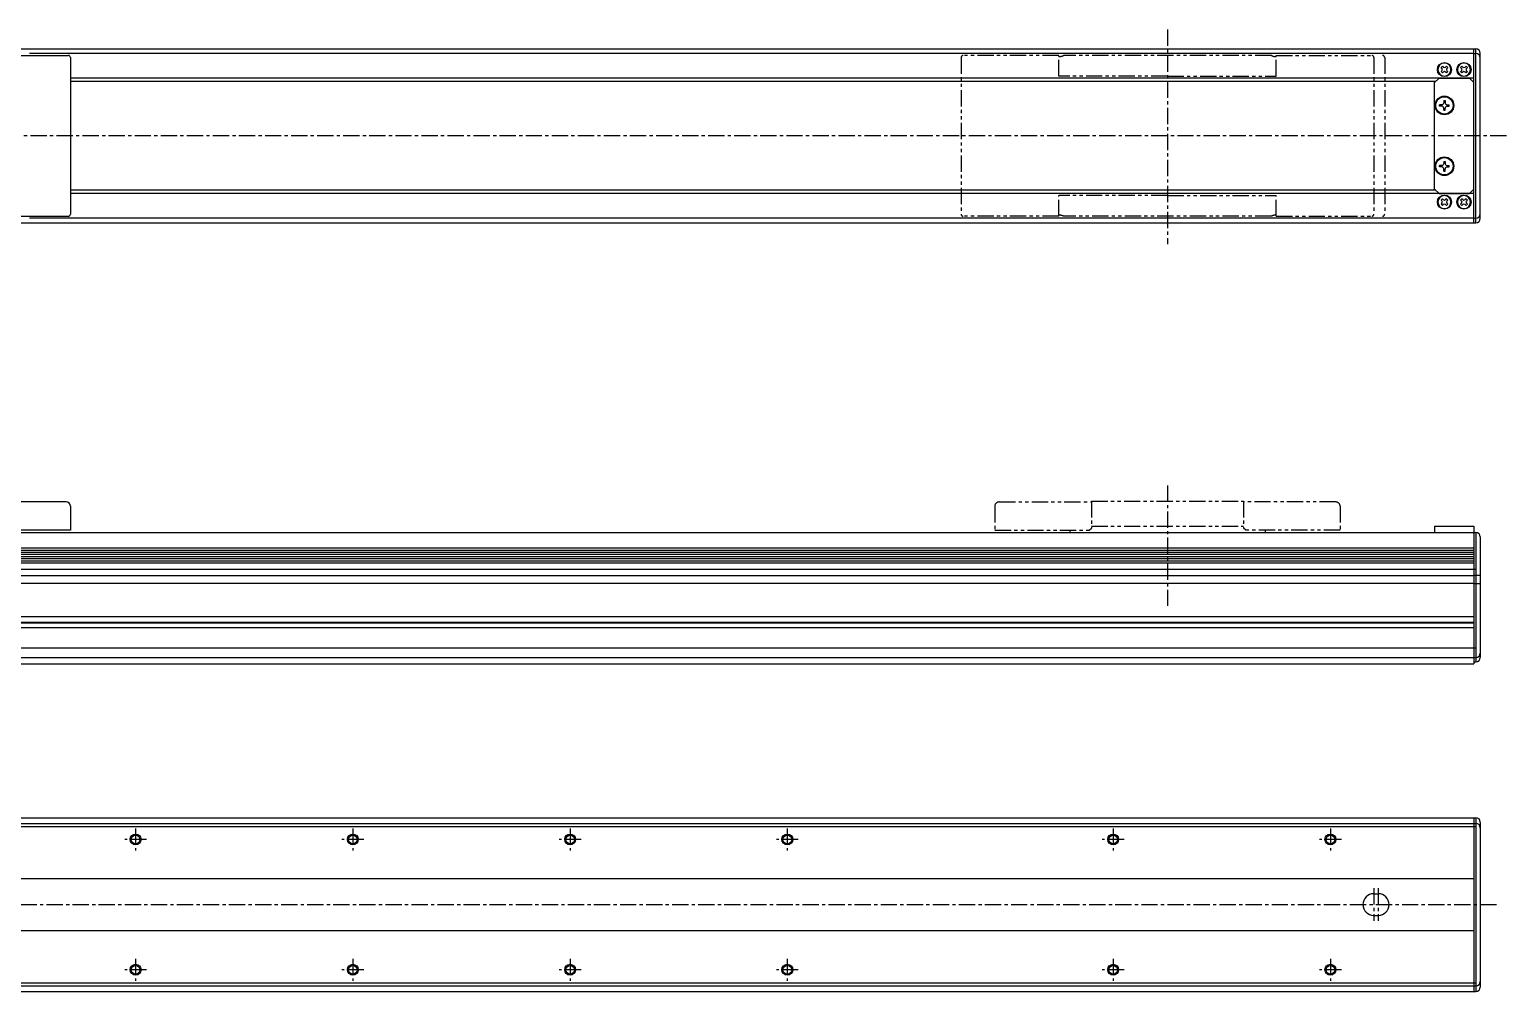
# Model space of a CAD drawing. Extents: x -805 to 372, y -197 to 306.
# Drawn here: x -308 to 372, y -137 to 306 of the extents above; entities that cross this region are included whole.
import ezdxf

# ---------------------------------------------------------------- set-up
doc = ezdxf.new("R2010")
doc.units = 0
for name, pattern in [('CENTER', [12, 7.5, -1.5, 1.5, -1.5]), ('CONTINOUS', [0]), ('PHANTOM', [15, 7.5, -1.5, 1.5, -1.5, 1.5, -1.5])]:
    doc.linetypes.add(name, pattern=pattern)
doc.layers.get('0').update_dxf_attribs({"linetype": 'CONTINUOUS'})
doc.layers.add('CENTER', color=1, linetype='CENTER')

msp = doc.modelspace()

# ---------------------------------------------------------------- linework, layer by layer
at = {"color": 7, "linetype": 'CONTINOUS'}
for p, q in [((-626.95, 296.81), (358.05, 296.81)), ((-333.95, 293.81), (-289.95, 293.81)), ((357.05, 294.73), (-307.8, 294.73)), ((-288.95, 292.81), (-288.95, 220.81)), ((357.05, 216.81), (357.05, 296.81)), ((357.05, 294.73), (358.05, 294.73)), ((358.05, 216.81), (358.05, 296.81)), ((360.05, 218.81), (360.05, 294.81)), ((342.01, 288.24), (342.61, 288.84)), ((342.42, 287.83), (342.01, 288.24)), ((342.01, 286.37), (342.42, 286.78)), ((342.61, 285.77), (342.01, 286.37)), ((342.61, 288.84), (343.03, 288.43)), ((343.03, 286.18), (342.61, 285.77)), ((344.07, 288.43), (344.49, 288.84)), ((344.49, 285.77), (344.07, 286.18)), ((344.49, 288.84), (345.09, 288.24)), ((345.09, 286.37), (344.49, 285.77)), ((345.09, 288.24), (344.68, 287.83)), ((344.68, 286.78), (345.09, 286.37)), ((351.01, 288.24), (351.61, 288.84)), ((351.42, 287.83), (351.01, 288.24)), ((351.01, 286.37), (351.42, 286.78)), ((351.61, 285.77), (351.01, 286.37)), ((351.61, 288.84), (352.03, 288.43)), ((352.03, 286.18), (351.61, 285.77)), ((353.07, 288.43), (353.49, 288.84)), ((353.49, 285.77), (353.07, 286.18)), ((353.49, 288.84), (354.09, 288.24)), ((354.09, 286.37), (353.49, 285.77)), ((354.09, 288.24), (353.68, 287.83)), ((353.68, 286.78), (354.09, 286.37)), ((357.05, 283.31), (-288.95, 283.31)), ((339.55, 281.81), (-288.95, 281.81)), ((339.05, 281.31), (341.05, 283.31)), ((339.05, 232.31), (339.05, 281.31)), ((341.05, 283.31), (355.05, 283.31)), ((357.05, 281.31), (355.05, 283.31)), ((357.05, 232.31), (357.05, 281.31)), ((343.24, 273.01), (343.24, 272.06)), ((343.24, 273.01), (343.86, 273.01)), ((343.86, 273.01), (343.86, 272.06)), ((341.35, 270.49), (341.35, 271.12)), ((342.3, 271.12), (341.35, 271.12)), ((342.3, 270.49), (341.35, 270.49)), ((343.24, 268.61), (343.24, 269.55)), ((343.24, 268.61), (343.86, 268.61)), ((343.86, 268.61), (343.86, 269.55)), ((344.8, 271.12), (345.75, 271.12)), ((344.8, 270.49), (345.75, 270.49)), ((345.75, 270.49), (345.75, 271.12)), ((343.24, 245.01), (343.24, 244.06)), ((343.24, 245.01), (343.86, 245.01)), ((343.86, 245.01), (343.86, 244.06)), ((341.35, 242.49), (341.35, 243.12)), ((342.3, 243.12), (341.35, 243.12)), ((342.3, 242.49), (341.35, 242.49)), ((343.24, 240.61), (343.24, 241.55)), ((343.24, 240.61), (343.86, 240.61)), ((343.86, 240.61), (343.86, 241.55)), ((344.8, 243.12), (345.75, 243.12)), ((344.8, 242.49), (345.75, 242.49)), ((345.75, 242.49), (345.75, 243.12)), ((339.55, 231.81), (-288.95, 231.81)), ((341.05, 230.31), (339.05, 232.31)), ((355.05, 230.31), (357.05, 232.31)), ((357.05, 230.31), (-288.95, 230.31)), ((341.05, 230.31), (355.05, 230.31)), ((342.61, 227.84), (342.01, 227.24)), ((342.01, 227.24), (342.42, 226.83)), ((342.42, 225.78), (342.01, 225.37)), ((342.01, 225.37), (342.61, 224.77)), ((343.03, 227.43), (342.61, 227.84)), ((342.61, 224.77), (343.03, 225.18)), ((344.49, 227.84), (344.07, 227.43)), ((344.07, 225.18), (344.49, 224.77)), ((345.09, 227.24), (344.49, 227.84)), ((344.49, 224.77), (345.09, 225.37)), ((344.68, 226.83), (345.09, 227.24)), ((345.09, 225.37), (344.68, 225.78)), ((351.61, 227.84), (351.01, 227.24)), ((351.01, 227.24), (351.42, 226.83)), ((351.42, 225.78), (351.01, 225.37)), ((351.01, 225.37), (351.61, 224.77)), ((352.03, 227.43), (351.61, 227.84)), ((351.61, 224.77), (352.03, 225.18)), ((353.49, 227.84), (353.07, 227.43)), ((353.07, 225.18), (353.49, 224.77)), ((354.09, 227.24), (353.49, 227.84)), ((353.49, 224.77), (354.09, 225.37)), ((353.68, 226.83), (354.09, 227.24)), ((354.09, 225.37), (353.68, 225.78)), ((-333.95, 219.81), (-289.95, 219.81)), ((357.05, 218.88), (-307.8, 218.88)), ((357.05, 218.88), (358.05, 218.88)), ((-626.95, 216.81), (358.05, 216.81)), ((-290.95, 88.23), (-333.95, 88.23)), ((-288.95, 86.23), (-288.95, 75.23)), ((-288.95, 75.23), (-332.95, 75.23)), ((339.05, 77.03), (357.05, 77.03)), ((339.05, 77.03), (339.05, 74.13)), ((357.05, 77.03), (357.05, 74.13)), ((-626.95, 74.13), (358.05, 74.13)), ((357.05, 74.13), (357.05, 13.63)), ((358.05, 74.13), (358.05, 14.63)), ((360.05, 72.13), (360.05, 16.63)), ((-625.95, 67.11), (357.05, 67.11)), ((-625.95, 66.11), (357.05, 66.11)), ((-625.95, 65.12), (357.05, 65.12)), ((-625.95, 64.13), (357.05, 64.13)), ((-625.95, 63.14), (357.05, 63.14)), ((-625.95, 62.14), (357.05, 62.14)), ((-626.95, 57.24), (358.05, 57.24)), ((-625.95, 61.15), (357.05, 61.15)), ((-625.95, 60.16), (357.05, 60.16)), ((357.05, 54.53), (360.05, 54.53)), ((-625.95, 54.38), (357.05, 54.38)), ((-625.95, 50.88), (357.05, 50.88)), ((357.05, 50.73), (360.05, 50.73)), ((-628.95, 35.46), (357.05, 35.46)), ((-628.95, 30.39), (357.05, 30.39)), ((-625.95, 32.93), (357.05, 32.93)), ((-625.95, 32.63), (357.05, 32.63)), ((-626.95, 21.13), (358.05, 21.13)), ((-626.95, 16.63), (358.05, 16.63)), ((-625.95, 13.63), (357.05, 13.63)), ((357.05, 14.63), (358.05, 14.63)), ((-626.95, -57.16), (358.05, -57.16)), ((-626.95, -59.76), (358.05, -59.76)), ((-626.95, -61.16), (358.05, -61.16)), ((357.05, -57.16), (357.05, -137.16)), ((358.05, -57.16), (358.05, -137.16)), ((360.05, -59.16), (360.05, -135.16)), ((-625.95, -85.16), (357.05, -85.16)), ((311.05, -92.16), (313.05, -92.16)), ((311.05, -102.16), (313.05, -102.16)), ((-625.95, -109.16), (357.05, -109.16)), ((-626.95, -133.16), (358.05, -133.16)), ((-626.95, -134.56), (358.05, -134.56)), ((-626.95, -137.16), (358.05, -137.16))]:
    msp.add_line(p, q, dxfattribs=at)
at = {"color": 3, "linetype": 'PHANTOM'}
for p, q in [((121.05, 292.81), (121.05, 220.81)), ((166.05, 293.81), (122.05, 293.81)), ((166.05, 284.31), (166.05, 293.81)), ((263.87, 293.81), (168.23, 293.81)), ((266.05, 293.81), (310.05, 293.81)), ((266.05, 284.31), (266.05, 293.81)), ((311.05, 292.81), (311.05, 220.81)), ((316.05, 292.81), (316.05, 220.81)), ((216.05, 284.31), (166.05, 284.31)), ((216.05, 284.31), (266.05, 284.31)), ((216.05, 229.31), (166.05, 229.31)), ((166.05, 219.81), (166.05, 229.31)), ((216.05, 229.31), (266.05, 229.31)), ((266.05, 219.81), (266.05, 229.31)), ((166.05, 219.81), (122.05, 219.81)), ((263.87, 219.81), (168.23, 219.81)), ((266.05, 219.81), (310.05, 219.81)), ((181.05, 88.63), (251.05, 88.63)), ((181.05, 88.63), (181.05, 76.23)), ((251.05, 88.63), (251.05, 76.23)), ((136.55, 86.23), (136.55, 75.23)), ((138.55, 88.23), (181.05, 88.23)), ((293.55, 88.23), (251.05, 88.23)), ((295.55, 86.23), (295.55, 75.23)), ((136.55, 75.23), (180.05, 75.23)), ((171.05, 75.23), (171.05, 74.13)), ((180.05, 75.23), (181.05, 76.23)), ((181.05, 77.16), (251.05, 77.16)), ((252.05, 75.23), (251.05, 76.23)), ((295.55, 75.23), (252.05, 75.23)), ((261.05, 75.23), (261.05, 74.13))]:
    msp.add_line(p, q, dxfattribs=at)
at = {"color": 7, "linetype": 'CONTINOUS'}
for centre, radius in [((343.55, 287.31), 3.25), ((352.55, 287.31), 3.25), ((343.55, 270.81), 4.3), ((343.55, 270.81), 4), ((343.55, 242.81), 4.3), ((343.55, 242.81), 4), ((343.55, 226.31), 3.25), ((352.55, 226.31), 3.25), ((-258.95, -67.16), 2.5), ((-258.95, -67.16), 2), ((-158.95, -67.16), 2.5), ((-158.95, -67.16), 2), ((-58.95, -67.16), 2.5), ((-58.95, -67.16), 2), ((41.05, -67.16), 2.5), ((41.05, -67.16), 2), ((191.05, -67.16), 2.5), ((191.05, -67.16), 2), ((291.05, -67.16), 2.5), ((291.05, -67.16), 2), ((-258.95, -127.16), 2.5), ((-258.95, -127.16), 2), ((-158.95, -127.16), 2.5), ((-158.95, -127.16), 2), ((-58.95, -127.16), 2.5), ((-58.95, -127.16), 2), ((41.05, -127.16), 2.5), ((41.05, -127.16), 2), ((191.05, -127.16), 2.5), ((191.05, -127.16), 2), ((291.05, -127.16), 2.5), ((291.05, -127.16), 2)]:
    msp.add_circle(centre, radius, dxfattribs=at)
for centre, radius, start, end in [((-289.95, 292.81), 1, 0, 90), ((358.05, 294.81), 2, 0, 90), ((358.05, 292.73), 2, 0, 90), ((343.55, 287.31), 3, 0.00029, 0), ((341.9, 287.31), 0.742, 315, 44.99994), ((343.55, 288.95), 0.742, 225, 314.99996), ((343.55, 285.66), 0.742, 44.99997, 134.99995), ((345.2, 287.31), 0.742, 134.99996, 224.99995), ((352.55, 287.31), 3, 0.00029, 0), ((350.9, 287.31), 0.742, 315, 44.99994), ((352.55, 288.95), 0.742, 225, 314.99996), ((352.55, 285.66), 0.742, 44.99997, 134.99995), ((354.2, 287.31), 0.742, 134.99996, 224.99995), ((342.3, 272.06), 0.94, 269.99996, 0), ((344.8, 272.06), 0.94, 179.99998, 270.00002), ((342.3, 269.55), 0.94, 0.00003, 90.00006), ((344.8, 269.55), 0.94, 90.00001, 180.00005), ((342.3, 244.06), 0.94, 269.99996, 0), ((342.3, 241.55), 0.94, 0.00003, 90.00006), ((344.8, 244.06), 0.94, 179.99998, 270.00002), ((344.8, 241.55), 0.94, 90.00001, 180.00005), ((343.55, 226.31), 3, 0, 359.99971), ((341.9, 226.31), 0.742, 315.00006, 45), ((343.55, 227.95), 0.742, 225.00005, 315.00003), ((343.55, 224.66), 0.742, 45.00004, 135), ((345.2, 226.31), 0.742, 135.00005, 225.00004), ((352.55, 226.31), 3, 0, 359.99971), ((350.9, 226.31), 0.742, 315.00006, 45), ((352.55, 227.95), 0.742, 225.00005, 315.00003), ((352.55, 224.66), 0.742, 45.00004, 135), ((354.2, 226.31), 0.742, 135.00005, 225.00004), ((-289.95, 220.81), 1, 270, 0), ((358.05, 220.88), 2, 270, 0), ((358.05, 218.81), 2, 270, 0), ((-290.95, 86.23), 2, 0, 90), ((358.05, 72.13), 2, 0, 90), ((358.05, 18.63), 2, 270, 0), ((358.05, 16.63), 2, 270, 0), ((358.05, -59.16), 2, 0, 90), ((358.05, -61.76), 2, 0, 90), ((311.05, -97.16), 5, 90, 270), ((313.05, -97.16), 5, 270, 90), ((358.05, -132.56), 2, 270, 0), ((358.05, -135.16), 2, 270, 0)]:
    msp.add_arc(centre, radius, start, end, dxfattribs=at)
at = {"color": 3, "linetype": 'PHANTOM'}
for centre, radius, start, end in [((122.05, 292.81), 1, 90, 180), ((166.05, 298.31), 5, 270, 295.84193), ((266.05, 298.31), 5, 244.15807, 270), ((310.05, 292.81), 1, 0, 90), ((315.05, 292.81), 1, 0, 90), ((122.05, 220.81), 1, 180, 270), ((166.05, 215.31), 5, 64.15807, 90), ((266.05, 215.31), 5, 90, 115.84193), ((310.05, 220.81), 1, 270, 0), ((315.05, 220.81), 1, 270, 0), ((138.55, 86.23), 2, 90, 180), ((293.55, 86.23), 2, 0, 90)]:
    msp.add_arc(centre, radius, start, end, dxfattribs=at)
at = {"layer": 'CENTER', "color": 1, "linetype": 'CENTER'}
for p, q in [((216.05, 305.76), (216.05, 206.99)), ((372.1, 256.81), (-663.47, 256.81)), ((216.05, 95.83), (216.05, 39.25)), ((-253.91, -67.16), (-263.99, -67.16)), ((-258.95, -62.12), (-258.95, -72.2)), ((-153.91, -67.16), (-163.99, -67.16)), ((-158.95, -62.12), (-158.95, -72.2)), ((-53.91, -67.16), (-63.99, -67.16)), ((-58.95, -62.12), (-58.95, -72.2)), ((46.09, -67.16), (36.01, -67.16)), ((41.05, -62.12), (41.05, -72.2)), ((196.09, -67.16), (186.01, -67.16)), ((191.05, -62.12), (191.05, -72.2)), ((296.09, -67.16), (286.01, -67.16)), ((291.05, -62.12), (291.05, -72.2)), ((311.05, -89.62), (311.05, -104.7)), ((313.05, -89.62), (313.05, -104.7)), ((-671.98, -97.16), (367.98, -97.16)), ((-258.95, -122.12), (-258.95, -132.2)), ((-158.95, -122.12), (-158.95, -132.2)), ((-58.95, -122.12), (-58.95, -132.2)), ((41.05, -122.12), (41.05, -132.2)), ((191.05, -122.12), (191.05, -132.2)), ((291.05, -122.12), (291.05, -132.2)), ((-253.91, -127.16), (-263.99, -127.16)), ((-153.91, -127.16), (-163.99, -127.16)), ((-53.91, -127.16), (-63.99, -127.16)), ((46.09, -127.16), (36.01, -127.16)), ((196.09, -127.16), (186.01, -127.16)), ((296.09, -127.16), (286.01, -127.16))]:
    msp.add_line(p, q, dxfattribs=at)

doc.saveas('drawing.dxf')
